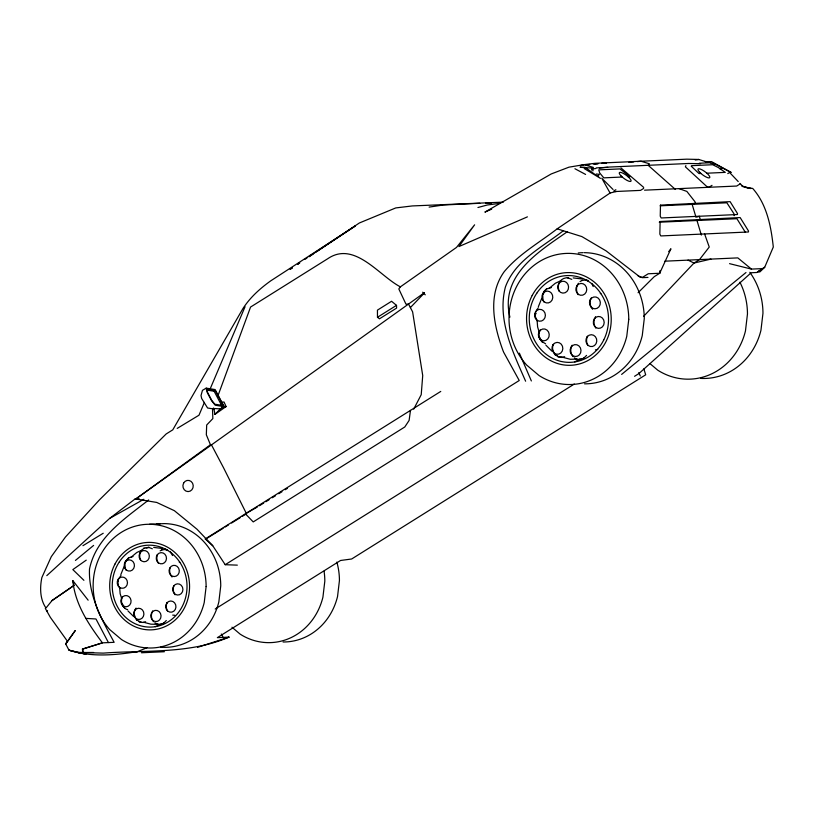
<?xml version="1.0" encoding="UTF-8"?>
<svg xmlns="http://www.w3.org/2000/svg" width="814" height="814" viewBox="0 0 814 814"><rect width="100%" height="100%" fill="white"/><g stroke="black" fill="none" stroke-linecap="round" stroke-linejoin="round"><path stroke-width="1.22" d="M595.787 168.539L592.195 168.966L592.266 168.071L580.107 167.318L585.062 167.308L600.447 178.388L584.249 168.569M638.084 292.735L654.242 276.668L659.706 273.25L660.001 270.869M734.157 215.669L734.004 213.817L726.871 202.798L660.154 205.81M410.459 410.409L409.127 420.411L404.782 426.984L253.225 521.916L245.401 513.807L257.255 507.081M592.938 170.889L593.091 169.831M503.317 351.485C493.884 326.109 487.128 295.38 504.242 271.642C518.956 254.09 539.234 242.684 557.173 228.836L581.878 236.589L606.084 250.875L640.333 277.299L642.765 277.187L648.239 273.769L659.706 273.25L660.052 271.082M535.714 311.691L535.256 316.514L537.505 321.418M591.758 170.136L592.266 168.071M125.651 561.253L124.949 563.43L125.173 567.999A8.852 8.079 87.4 0 0 126.089 570.095M213.421 408.058L212.546 410.439L212.851 418.589L206.685 425.02L206.329 434.788L210.46 444.77L211.477 444.892L223.575 467.816L246.51 513.756M217.796 396.184L250.559 307.061L327.655 258.771C354.477 240.293 379.314 276.017 400.386 286.843L456.512 247.415L474.613 224.817L458.913 246.561L527.411 216.86M122.497 596.52C120.696 600.172 121.144 605.331 124.583 607.865C118.468 596.174 123.036 609.655 127.635 609.554M540.12 329.955C538.217 333.832 538.695 339.296 542.338 341.992L539.265 336.955L540.14 339.336M120.828 574.562L123.952 566.859M538.359 306.675L541.666 298.524M204.426 402.381L198.982 415.211L177.208 428.398M209.88 389.55L245.045 306.746M166.31 620.512L163.146 623.697M586.568 355.382L583.211 358.76M685.907 165.639L685.388 166.829L706.644 186.386L708.913 187.291L712.016 185.348M659.706 273.25L670.929 248.769L668.67 251.668M118.335 579.293L121.011 575.447M536.284 310.551L538.308 307.784M413.695 409.167L421.225 394.668L422.72 375.549L412.617 311.854L408.516 304.07L405.972 304.182L398.809 288.919L400.386 286.843M544.729 290.567L542.724 294.882L542.969 299.725A9.381 8.557 87.4 0 0 543.935 301.943M46.042 607.926L51.974 600.651L74.074 585.419L72.853 580.636L88.136 600.183M546.611 288.97L543.05 293.874L544.474 290.791L546.54 288.95M592.195 168.966L593.396 167.419L584.035 164.642L568.935 167.175L551.21 173.962L484.89 212.118L491.687 209.147M597.741 176.16L599.369 174.349L596.275 174.003M643.65 316.29L694.016 263.044L699.491 259.615L709.248 247.039L704.598 233.954M410.368 307.58L424.42 292.979M213.99 408.943L214.937 414.387L220.38 408.862L223.921 406.644L226.099 406.552L224.033 402.024L221.357 402.147M579.568 359.116L574.765 361.935M46.795 575.63L109.605 518.447L135.043 499.002L139.235 498.86M75.427 560.419L93.62 545.421M130.728 557.519L136.854 552.452L141.931 550.152M548.85 288.614L555.351 283.241L560.724 280.799M621.621 374.409L745.98 272.527M161.782 549.949L166.137 549.338M581.766 280.596L585.195 279.904L587.983 280.942M148.677 499.959C124.959 518.549 95.981 537.393 89.499 569.067C88.339 595.644 101.872 619.698 114.143 642.317L102.432 642.846L82.367 649.053L82.875 652.533L103.225 653.123C145.35 649.959 189.367 654.242 229.06 637.118L217.358 637.647L340.547 560.48L351.658 558.994L645.685 374.806L643.854 368.813M144.068 548.076L140.964 551.119L140.069 553.205A8.852 8.079 87.4 0 0 140.568 559.951M568.569 277.889C564.265 277.248 559.859 279.69 558.75 284.035A9.381 8.557 87.4 0 0 559.279 291.198M757.447 272.008L764.712 267.257L759.889 271.907L757.447 272.008L764.712 267.257L773.3 247.018C771.062 226.363 766.869 204.416 752.716 188.451L744.556 187.179L750.742 188.533L741.401 185.796M143.915 548.198L149.328 547.395M237.332 565.14L225.203 564.702L212.759 545.756L196.978 529.212L174.369 510.683L156.726 502.442L135.806 498.972L210.46 444.77M563.491 230.596C542.399 247.232 515.13 260.185 505.382 287.057C496.927 319.729 512.851 351.953 525.62 381.217M567.226 231.787C538.156 252.065 499.827 275.427 509.9 317.145M135.806 498.972L424.308 292.775M86.243 560.144L72.843 569.596L83.903 580.321M214.937 414.387L226.099 406.552L223.677 407.031M51.791 600.661L74.074 585.419M557.173 228.836L610.073 193.02L616.503 191.432M290.232 269.19L292.328 267.786M297.568 264.285L299.664 262.881M304.904 259.381L307 257.987M309.086 256.583L359.371 222.975L395.757 207.926L412.322 205.932L503.286 202.137M290.232 269.241L292.318 267.847M297.558 264.367L299.654 262.983M309.076 256.715L313.258 253.927M316.402 251.841L355.138 226.078L270.696 280.871C259.981 288.563 250.061 297.476 242.887 308.648L172.772 429.843L166.148 433.984L99.501 499.806L65.405 537.067L51.302 556.644L41.87 577.543C39.784 587.484 39.917 598.982 45.726 607.641M117.847 581.532L118.417 581.155L117.847 581.532L118.508 586.06L120.024 588.461M377.472 317.277L396.51 305.352L391.565 301.282L377.442 310.134L377.472 317.277L379.497 318.803L396.601 308.089L396.51 305.352M613.776 190.985L615.842 189.693M643.64 188.441L640.537 190.384L615.272 191.524M727.767 173.606L729.578 172.466L738.217 181.542M47.019 611.121L47.568 610.775M739.804 184.096L736.701 186.04L644.546 190.171M440.761 391.422L205.27 538.939L212.759 545.756M503.571 352.075L519.23 380.514L225.203 564.702M215.211 609.004L574.308 384.045M634.564 376.292L638.817 373.636L751.19 272.741L756.918 272.487M207.112 538.227L223.087 528.306M225.213 526.984L228.408 524.999M231.603 523.015L240.12 517.724M242.246 516.402L245.441 514.417M259.412 505.748L263.705 503.072M265.852 501.739L269.078 499.735M272.303 497.741L275.529 495.736M278.754 493.732L281.98 491.727M285.205 489.723L287.352 488.39M82.936 545.695L103.225 533.251M213.441 408.486L220.38 408.862L224.135 406.654L215.12 389.57L206.207 388.136L202.462 390.344L201.017 395.523L201.668 398.484L207.59 407.997L214.102 409.045M206.939 390.089L214.143 391.249L215.313 390.557L223.219 405.555L214.815 404.202L211.742 400.376L207.672 392.663L206.909 389.204L215.313 390.557M580.016 281.583L581.979 280.423M160.124 550.885L161.976 549.796M564.662 356.695L562.057 357.499L557.682 356.715M145.645 621.743L143.183 622.506L139.052 621.764M109.605 518.447L143.834 499.277M155.169 626.688L163.797 623.209L159.076 624.623L154.731 622.852M546.428 288.99L551.292 287.576M128.439 557.875L133.028 556.542M557.03 355.769L555.117 354.67L559.798 357.407L561.141 356.868L570.238 359.269L577.238 359.157M135.419 652.482L146.998 647.71M697.13 217.012L699.297 216.249L700.223 219.373L696.977 220.513L701.353 235.093M197.558 647.354L229.06 637.118M429.11 207.092L443.254 205.016L479.812 203.276M477.94 207.509L487.321 204.986L500.529 203.276M710.958 259.096L694.016 263.044L688.023 260.134M137.627 651.566C115.13 655.25 91.097 657.356 68.997 650.183L65.72 643.976L75.193 630.646L65.72 643.976L67.379 641.188L50.366 617.388L45.299 608.394M597.771 349.42L595.421 349.837M695.227 160.043L698.717 159.463L707.773 162.251M146.113 547.893L148.25 547.568M584.035 164.642L595.075 163.309L686.812 159.168L698.717 159.463M585.999 164.896L589.682 164.459M599.379 168.122L607.753 167.135L688.603 163.482L700.579 163.695M587.148 164.866L589.57 164.601M594.413 164.082L598.056 163.695M602.899 163.176L606.542 162.79L601.729 163.258M593.314 164.072L598.127 163.604M628.917 162.403L633.73 161.935M637.342 161.589L640.944 161.233L649.379 163.767L648.178 165.313L675.386 189.428M581.104 359.564L576.678 359.279L574.297 357.875M161.162 624.45L150.895 624.175L143.539 622.232M596.194 167.888L607.661 167.369M699.267 163.238L710.734 162.719M622.201 177.025L603.795 177.859L599.704 172.955L598.748 169.872L619.922 168.915L630.056 176.679L628.123 176.76M700.946 173.474L699.012 173.565L691.259 166.229L691.503 165.68L712.677 164.723L718.436 167.592L725.274 172.375L706.867 173.209M485.622 203.093L491.473 203.083M659.269 222.212L736.904 218.712L745.278 232.183M664.835 261.182L737.81 257.885L751.454 269.098L762.922 268.589M647.975 277.411L642.246 277.666L638.125 275.926M149.511 524.267L164.133 523.606A61.884 56.481 87.4 0 1 220.747 585.856L218.854 601.851A61.884 56.481 87.4 0 1 160.694 647.191M141.453 652.767L164.387 651.729M705.209 161.66L711.497 161.589L731.196 172.487L712.596 162.769M93.6 652.482L78.002 652.513L68.997 650.183L85.958 654.191L78.002 652.513L82.875 652.533L82.886 649.033L102.432 642.846C88.573 624.348 75.061 604.222 72.833 580.596M85.551 618.375L95.971 618.976L108.415 642.572M719.505 168.651L721.733 168.824M172.7 615.099L174.807 615.292M135.043 499.002L137.454 499.236M573.188 277.91L582.478 279.039M153.683 547.415L162.454 548.483M600.284 293.549L600.854 293.63M545.573 343.773L541.503 341.29M179.253 562.169L179.792 562.25M567.327 277.625L571.784 279.385M148.158 547.15L152.36 548.809M729.558 263.655L751.454 269.098M586.385 279.945L588.532 280.657M678.957 188.614L686.853 191.412L694.922 201.658L695.39 203.225L692.144 204.365L696.041 217.389M167.643 550.274L165.008 549.308L167.572 550.356M585.195 279.904L585.938 280.209M710.195 162.749L714.438 164.601M574.918 168.732L585.592 174.43M139.336 621.397L141.137 622.435L136.64 619.83M620.95 167.938L643.732 187.423M649.979 363.614L657.753 370.187A65.598 59.87 87.4 0 0 745.461 330.952L747.466 313.99A65.598 59.87 87.4 0 0 739.926 282.204M231.97 627.228L240.181 634.167A61.884 56.481 87.4 0 0 322.924 597.161L324.817 581.155A61.884 56.481 87.4 0 0 324.064 571.214M545.899 345.187L551.984 351.221M127.94 610.887L133.679 616.574M613.044 189.479L601.8 178.235L610.073 193.02M422.649 292.195L425.254 294.831M739.936 183.364L743.396 186.996M555.769 355.423L554.232 353.632L552.635 349.094A9.381 8.557 87.4 0 1 553.317 344.302M170.116 551.414L172.558 555.555M137.251 620.543L135.796 618.854L134.29 614.57A8.852 8.079 87.4 0 1 136.04 608.089M222.019 403.093L224.135 406.654L215.211 405.219L211.599 400.732L207.092 392.195L206.207 388.136M221.876 403.042L223.921 406.644M214.143 391.249L222.049 406.247M221.316 634.025L223.087 637.393M591.981 283.74L593.192 286.538M638.807 372.558L640.303 376.037M519.373 353.123L531.359 380.952M539.082 331.858A5.952 5.433 87.4 0 1 548.504 331.919A5.952 5.433 87.4 0 1 543.813 340.822A5.952 5.433 87.4 0 1 539.082 331.858L537.616 326.953L537.179 321.286M121.591 598.249L120.136 593.681L119.658 587.667M603.561 339.54L603.652 340.059M700.813 378.408A65.598 59.87 87.4 0 0 760.958 330.25L762.962 313.288A65.598 59.87 87.4 0 0 749.816 272.303M336.843 562.087A61.884 56.481 87.4 0 1 339.438 580.494L337.545 596.499A61.884 56.481 87.4 0 1 283.069 641.992M578.245 252.961A65.598 59.87 87.4 0 1 583.068 252.676M584.259 252.666A65.598 59.87 87.4 0 1 644.271 318.65L642.256 335.612A65.598 59.87 87.4 0 1 584.513 383.842M578.144 294.668A9.381 8.557 87.4 0 1 578.398 283.262M595.858 328.123A9.381 8.557 87.4 0 1 595.563 316.707M592.623 309.269A9.381 8.557 87.4 0 1 591.239 297.934M587.932 345.543A9.381 8.557 87.4 0 1 587.464 336.182M572.954 356.613A9.381 8.557 87.4 0 1 572.12 345.228M156.756 524.084A61.884 56.481 87.4 0 1 160.45 523.707M158.364 563.227A8.852 8.079 87.4 0 1 157.509 554.426M175.071 594.79A8.852 8.079 87.4 0 1 173.789 586.039M172.019 577.004A8.852 8.079 87.4 0 1 169.912 568.437M167.592 611.222A8.852 8.079 87.4 0 1 167.155 602.391M153.47 621.672A8.852 8.079 87.4 0 1 152.676 610.927M660.123 221.51L659.849 234.127L660.785 235.938L748.412 231.98L748.534 231.044L740.15 217.562L660.123 221.51M660.48 205.128L660.235 216.158L661.182 217.969L737.413 214.53L737.525 213.594L730.117 201.648L660.48 205.128M206.125 586.518L204.233 602.513A61.884 56.481 87.4 0 1 121.49 639.529L109.768 629.619A61.884 56.481 87.4 0 1 127.9 528.835A61.884 56.481 87.4 0 1 206.125 586.518M628.764 319.353L626.76 336.314A65.598 59.87 87.4 0 1 539.061 375.549L526.638 365.048A65.598 59.87 87.4 0 1 545.858 258.211A65.598 59.87 87.4 0 1 628.764 319.353M535.805 313.665L535.195 314.072L535.805 313.665M125.498 561.365L125.254 562.474L128.826 557.671L125.498 561.365M206.044 538.878L205.27 538.939L206.054 538.888M583.913 358.241L578.896 359.737L583.913 358.241M583.546 165.191L579.873 165.639L583.506 165.252M699.704 172.283A7.255 1.964 36.4 0 0 709.666 177.727A7.255 1.964 36.4 0 0 702.35 170.004A7.255 1.964 36.4 0 0 699.704 172.283M183.598 483.129A5.617 5.169 88.4 0 0 188.065 491.585A5.617 5.169 88.4 0 0 192.552 483.19A5.617 5.169 88.4 0 0 183.598 483.129M532.173 295.523A46.388 42.338 87.4 0 0 568.976 365.323A46.388 42.338 87.4 0 0 605.514 296.011A46.388 42.338 87.4 0 0 532.173 295.523M536.772 293.223A43.417 39.632 87.4 0 0 564.824 362.098A43.417 39.632 87.4 0 0 605.067 301.536A43.417 39.632 87.4 0 0 536.772 293.223M558.587 283.882A5.952 5.433 87.4 0 0 562.881 293.101A5.952 5.433 87.4 0 0 567.989 284.493A5.952 5.433 87.4 0 0 558.587 283.882M577.085 285.592A5.952 5.433 87.4 0 0 580.474 295.248A5.952 5.433 87.4 0 0 586.385 287.271A5.952 5.433 87.4 0 0 577.085 285.592M590.201 299.837A5.952 5.433 87.4 0 0 594.922 308.801A5.952 5.433 87.4 0 0 599.613 299.898A5.952 5.433 87.4 0 0 590.201 299.837M594.342 318.905A5.952 5.433 87.4 0 0 598.188 328.347A5.952 5.433 87.4 0 0 603.713 320.044A5.952 5.433 87.4 0 0 594.342 318.905M587.311 336.65A5.952 5.433 87.4 0 0 590.242 346.469A5.952 5.433 87.4 0 0 596.52 338.848A5.952 5.433 87.4 0 0 587.311 336.65M570.99 347.283A5.952 5.433 87.4 0 0 575.284 356.491A5.952 5.433 87.4 0 0 580.402 347.883A5.952 5.433 87.4 0 0 570.99 347.283M553.164 344.566A5.952 5.433 87.4 0 0 556.552 354.212A5.952 5.433 87.4 0 0 562.464 346.235A5.952 5.433 87.4 0 0 553.164 344.566M543.304 293.04A5.952 5.433 87.4 0 0 546.235 302.869A5.952 5.433 87.4 0 0 552.523 295.248A5.952 5.433 87.4 0 0 543.304 293.04M535.561 311.752A5.952 5.433 87.4 0 0 539.407 321.194A5.952 5.433 87.4 0 0 544.922 312.891A5.952 5.433 87.4 0 0 535.561 311.752M620.97 175.834A7.255 1.964 36.4 0 0 630.921 181.288A7.255 1.964 36.4 0 0 623.605 173.565A7.255 1.964 36.4 0 0 620.97 175.834M114.998 564.031A43.763 39.937 87.4 0 0 149.715 629.883A43.763 39.937 87.4 0 0 184.178 564.499A43.763 39.937 87.4 0 0 114.998 564.031M119.332 561.864A40.965 37.383 87.4 0 0 145.798 626.841A40.965 37.383 87.4 0 0 183.761 569.708A40.965 37.383 87.4 0 0 119.332 561.864M139.906 553.062A5.617 5.128 87.4 0 0 143.956 561.752A5.617 5.128 87.4 0 0 148.779 553.622A5.617 5.128 87.4 0 0 139.906 553.062M157.367 554.67A5.617 5.128 87.4 0 0 160.562 563.776A5.617 5.128 87.4 0 0 166.137 556.247A5.617 5.128 87.4 0 0 157.367 554.67M169.739 568.101A5.617 5.128 87.4 0 0 174.196 576.556A5.617 5.128 87.4 0 0 178.622 568.162A5.617 5.128 87.4 0 0 169.739 568.101M173.647 586.09A5.617 5.128 87.4 0 0 177.279 595.003A5.617 5.128 87.4 0 0 182.478 587.169A5.617 5.128 87.4 0 0 173.647 586.09M167.012 602.828A5.617 5.128 87.4 0 0 169.77 612.097A5.617 5.128 87.4 0 0 175.702 604.914A5.617 5.128 87.4 0 0 167.012 602.828M151.618 612.861A5.617 5.128 87.4 0 0 155.667 621.56A5.617 5.128 87.4 0 0 160.49 613.43A5.617 5.128 87.4 0 0 151.618 612.861M121.51 598.31A5.617 5.128 87.4 0 0 125.967 606.766A5.617 5.128 87.4 0 0 130.393 598.371A5.617 5.128 87.4 0 0 121.51 598.31M134.798 610.297A5.617 5.128 87.4 0 0 137.993 619.403A5.617 5.128 87.4 0 0 143.569 611.884A5.617 5.128 87.4 0 0 134.798 610.297M125.498 561.701A5.617 5.128 87.4 0 0 128.256 570.97A5.617 5.128 87.4 0 0 134.188 563.776A5.617 5.128 87.4 0 0 125.498 561.701M118.183 579.344A5.617 5.128 87.4 0 0 121.815 588.257A5.617 5.128 87.4 0 0 127.025 580.413A5.617 5.128 87.4 0 0 118.183 579.344"/></g></svg>
